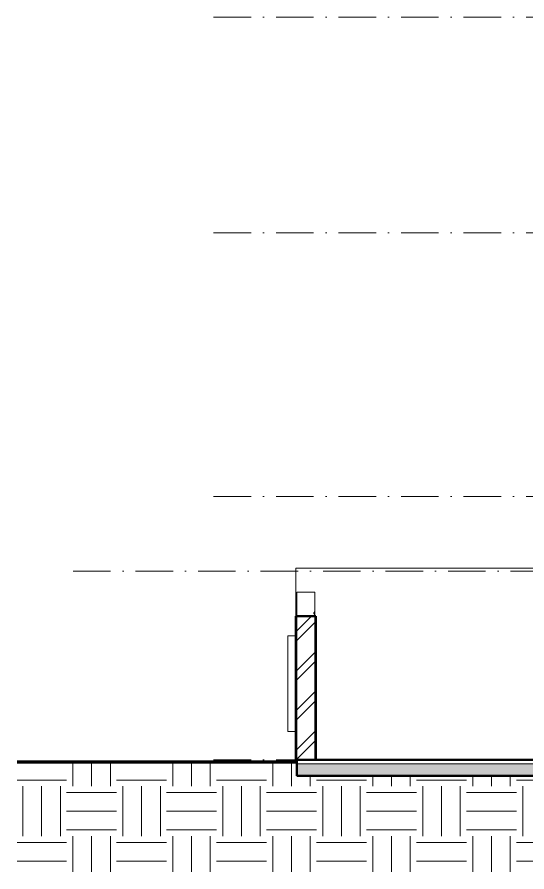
# Model space of a CAD drawing. Header units: millimetres. Extents: x -11864 to 89370, y -1600 to 12887.
# Drawn here: x 34546 to 41022, y -1423 to 9449 of the extents above; entities that cross this region are included whole.
import ezdxf

# ---------------------------------------------------------------- set-up
doc = ezdxf.new("R2010")
doc.units = ezdxf.units.MM
doc.linetypes.add('Dash Dot 3_16_', pattern=[793.75, 476.25, -158.75, 0, -158.75])
for name, color, linetype, lineweight in [('A-FLOR-1', 8, 'Continuous', 50), ('A-FLOR-LEVL-1', 7, 'Dash Dot 3_16_', 9), ('A-FLOR-MCUT', 8, 'Continuous', 13), ('A-FLOR-PATT-1', 8, 'Continuous', 13), ('A-WALL', 4, 'Continuous', 13), ('A-WALL-1', 4, 'Continuous', 50), ('A-WALL-PATT-1', 8, 'Continuous', 9), ('C-TOPO', 7, 'Continuous', 9), ('C-TOPO-1', 7, 'Continuous', 70), ('S-COLS', 3, 'Continuous', 9)]:
    doc.layers.add(name, color=color, linetype=linetype, lineweight=lineweight)

# ---------------------------------------------------------------- blocks, each defined once
blk = doc.blocks.new('Walls 1 - Walls 1-250758-SECTION-A_-A')
at = {"layer": 'A-WALL'}
for p, q in [((-27532, 364), (-27532, 1581)), ((-27532, 1581), (-27432, 1581)), ((-27432, 364), (-27532, 364))]:
    blk.add_line(p, q, dxfattribs=at)

msp = doc.modelspace()

# ---------------------------------------------------------------- hatches: boundary and pattern name
at = {"layer": 'A-FLOR-PATT-1'}
msp.add_hatch(color=256, dxfattribs=at).paths.add_polyline_path([(48221.7, -203.2), (48221.7, -50.8), (38099.8, -50.8), (38099.8, -203.2), (47399.6, -203.2)], flags=0)
at = {"layer": 'A-WALL-PATT-1'}
h = msp.add_hatch(dxfattribs=at)
h.set_pattern_fill('FP_4', color=256, style=0, pattern_type=2)
h.set_pattern_definition([(45, (51684.25, 1649.4), (-251.447, 251.447), []), (45, (51684.25, 2030.4), (-251.447, 251.447), [])])
h.paths.add_polyline_path([(38099.8, 0), (38328.4, 0), (38328.4, 1828.8), (38099.8, 1828.8)], flags=0)
at = {"layer": 'C-TOPO'}
h = msp.add_hatch(dxfattribs=at)
h.set_pattern_fill('FP_7', color=256, style=0, pattern_type=2)
h.set_pattern_definition([(0, (51684.25, 1649.4), (635, 635), [635, -635]), (0, (51684.25, 1887.5), (635, 635), [635, -635]), (0, (51684.25, 2125.65), (635, 635), [635, -635]), (90, (51763.6, 2205), (-635, 635), [635, -635]), (90, (52001.75, 2205), (-635, 635), [635, -635]), (90, (52239.9, 2205), (-635, 635), [635, -635])])
h.paths.add_polyline_path([(48221.7, -1423.4), (68822.4, -1423.4), (68822.4, -25.4), (65519.1, -25.4), (65519.1, -203.2), (38099.8, -203.2), (38099.8, -25.4), (34545.8, -25.4), (34545.8, -1423.4), (47399.6, -1423.4)], flags=0)
at = {"layer": 'S-COLS'}
h = msp.add_hatch(dxfattribs=at)
h.set_pattern_fill('FP_5', color=256, style=0, pattern_type=2)
h.set_pattern_definition([(0, (51684.25, 1649.4), (812.8, 203.2), [33.528, -576.072, 33.528, -576.072, -3251.2]), (0, (51684.25, 1649.4), (812.8, 203.2), [-1219.2, 33.528, -1185.672, 33.528, -576.072, -1422.4]), (0, (51684.25, 1649.4), (812.8, 203.2), [-3048, 33.528, -372.872, 33.528, -982.472]), (120, (51989.05, 1751), (-582.3764, 602.3054), [33.528, -576.072, 33.528, -576.072, -3251.2]), (120, (51989.05, 1751), (-582.3764, 602.3054), [-1219.2, 33.528, -1185.672, 33.528, -576.072, -1422.4]), (120, (51989.05, 1751), (-582.3764, 602.3054), [-3048, 33.528, -372.872, 33.528, -982.472]), (240, (52090.65, 2157.4), (-230.4236, -805.5054), [33.528, -576.072, 33.528, -3827.272]), (240, (52090.65, 2157.4), (-230.4236, -805.5054), [-643.128, -576.072, 33.528, -1185.672, -2032]), (240, (52090.65, 2157.4), (-230.4236, -805.5054), [-2438.4, 33.528, -576.072, 33.528, -1388.872]), (240, (52090.65, 2157.4), (-230.4236, -805.5054), [-3081.528, -372.872, 33.528, -982.472])])
h.paths.add_polyline_path([(38328.4, 1828.8), (38329.1, 1828.8), (38328.4, 2133.6), (38099.1, 2133.6), (38099.8, 1828.8)], flags=0)

# ---------------------------------------------------------------- linework, layer by layer
at = {"layer": 'A-FLOR-1'}
for p, q in [((38099.8, 0), (38099.8, -203.2)), ((60497.9, 0), (38341.1, 0)), ((38099.8, -203.2), (65519.1, -203.2))]:
    msp.add_line(p, q, dxfattribs=at)
at = {"layer": 'A-FLOR-LEVL-1'}
for p, q in [((37042.8, 9448.8), (71380.6, 9448.8)), ((37042.8, 6705.6), (71380.6, 6705.6)), ((37042.8, 3350), (67122.2, 3350)), ((35257.6, 2400), (71380.6, 2400)), ((37042.8, 0), (71380.6, 0))]:
    msp.add_line(p, q, dxfattribs=at)
at = {"layer": 'A-FLOR-MCUT'}
msp.add_line((65519.1, -50.8), (38099.8, -50.8), dxfattribs=at)
at = {"layer": 'A-WALL'}
for p, q in [((42977.8, 2438.4), (38087.1, 2438.4)), ((38087.1, 2438.4), (38087.1, 1828.8)), ((38099.8, 0), (38099.8, 1828.8)), ((38328.4, 0), (38328.4, 1828.8))]:
    msp.add_line(p, q, dxfattribs=at)
at = {"layer": 'A-WALL-1'}
for p, q in [((38087.1, 1828.8), (38087.1, 0)), ((38341.1, 1828.8), (38087.1, 1828.8)), ((38341.1, 0), (38341.1, 1828.8)), ((38087.1, 0), (38341.1, 0))]:
    msp.add_line(p, q, dxfattribs=at)
at = {"layer": 'C-TOPO'}
msp.add_line((38099.8, -25.4), (34545.8, -25.4), dxfattribs=at)
at = {"layer": 'C-TOPO-1'}
msp.add_line((34545.8, -25.4), (38099.8, -25.4), dxfattribs=at)
at = {"layer": 'S-COLS'}
for p, q in [((38099.1, 1828.8), (38099.1, 2133.6)), ((38329.1, 2133.6), (38099.1, 2133.6)), ((38329.1, 2133.6), (38329.1, 1828.8))]:
    msp.add_line(p, q, dxfattribs=at)

# ---------------------------------------------------------------- block references
at = {"layer": 'A-WALL'}
msp.add_blockref('Walls 1 - Walls 1-250758-SECTION-A_-A', (65519.1, 0), dxfattribs=at)

doc.saveas('drawing.dxf')
